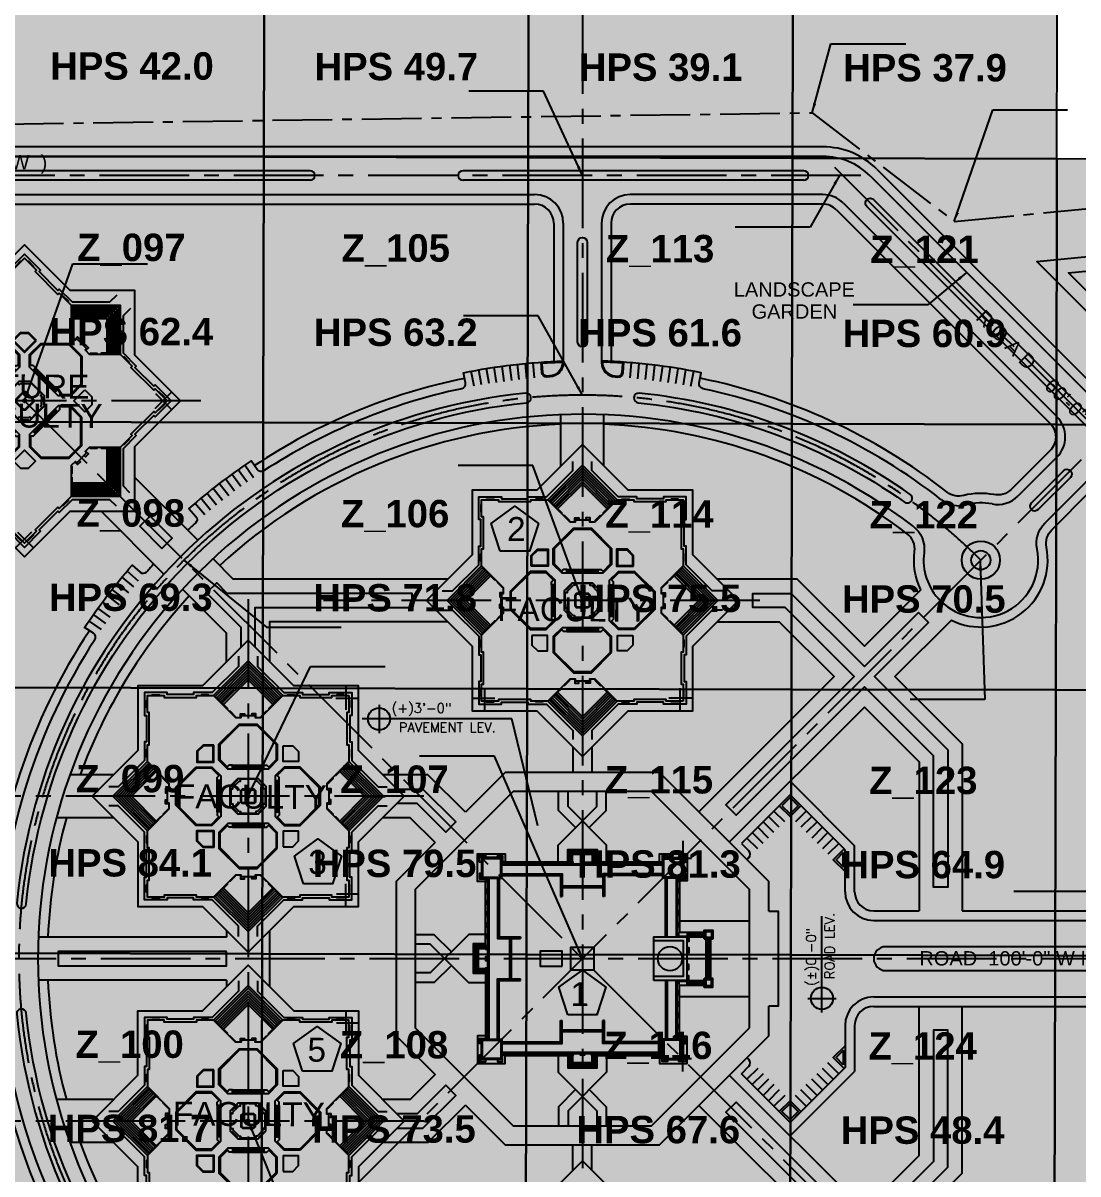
# Model space of a CAD drawing. Header units: inches. Extents: x -2144 to 56079, y -95222 to 39443.
# Drawn here: x 29322 to 42576, y 10994 to 25456 of the extents above; entities that cross this region are included whole.
import ezdxf
from ezdxf.enums import TextEntityAlignment as Align

# ---------------------------------------------------------------- set-up
doc = ezdxf.new("R2010")
doc.units = ezdxf.units.IN
doc.header["$LTSCALE"] = 250
doc.header["$MEASUREMENT"] = 0
doc.header["$PDMODE"] = 3
doc.linetypes.add('CENTER2', pattern=[1.125, 0.75, -0.125, 0.125, -0.125])
doc.layers.get('0').update_dxf_attribs({"color": 8, "linetype": 'CONTINUOUS', "true_color": 0x555555})
doc.layers.get('DEFPOINTS').update_dxf_attribs({"color": 8, "linetype": 'CONTINUOUS', "true_color": 0x555555})
for name, color, linetype, true_color in [('BOUNDARY', 8, 'CENTER2', 0x555555), ('BUILDING', 8, 'CONTINUOUS', 0x555555), ('GRID', 8, 'CENTER2', 0x555555), ('I D NUMBER', 8, 'CONTINUOUS', 0x555555), ('LEADER', 8, 'CONTINUOUS', 0x555555), ('LEVEL', 8, 'CONTINUOUS', 0x555555), ('PARKING', 8, 'CONTINUOUS', 0x555555), ('PATH', 8, 'CONTINUOUS', 0x555555), ('PLINTH', 8, 'CONTINUOUS', 0x555555), ('ROAD', 8, 'CONTINUOUS', 0x555555), ('STEP', 8, 'CONTINUOUS', 0x555555)]:
    doc.layers.add(name, color=color, linetype=linetype, true_color=true_color)
for name, color, linetype in [('CP08_HPS_HIGH', 30, 'Continuous'), ('CP08_HPS_MODERATE', 2, 'Continuous'), ('CP08_HPS_VERY_HIGH', 1, 'Continuous'), ('CP08_ZONE_LABELS', 7, 'Continuous')]:
    doc.layers.add(name, color=color, linetype=linetype)
doc.styles.add('ARIAL', font='arial.ttf')
doc.styles.add('ARIAL-B', font='arialbd.ttf')
doc.styles.add('ROMANS', font='romans.shx')
doc.dimstyles.new('SCALE-1800', dxfattribs={"dimtxt": 180, "dimasz": 72, "dimexe": 144, "dimexo": 36, "dimgap": 36, "dimtad": 1, "dimdec": 3, "dimlunit": 4, "dimtxsty": 'ROMANS', "dimblk1": 'DOT', "dimblk2": 'DOT', "dimsah": 1, "dimcen": 6, "dimdle": 36, "dimclrd": 256, "dimclre": 256, "dimclrt": 3, "dimazin": 3, "dimtfac": 0.56, "dimtdec": 3, "dimtmove": 2, "dimatfit": 3, "dimfxl": 36, "dimtzin": 13, "dimlwd": -1, "dimlwe": -1})

# ---------------------------------------------------------------- blocks, each defined once
blk = doc.blocks.new('SIGNATURE BUILDING')
at = {"layer": 'BUILDING', "color": 3}
for p, q in [((1011, 2292), (-1011, 2292)), ((1011, 2278), (-1011, 2278)), ((-1191, 2112), (-1191, 90)), ((-1177, 2112), (-1177, 90)), ((1177, 2112), (1177, 90)), ((1191, 2112), (1191, 90)), ((-1011, -76), (-273, -76)), ((-1011, -90), (-273, -90)), ((1011, -76), (273, -76)), ((1011, -90), (273, -90))]:
    blk.add_line(p, q, dxfattribs=at)
at = {"layer": 'BUILDING', "color": 2}
for p, q in [((250, 2017), (-255, 2017)), ((255, 2017), (-255, 2017)), ((255, 1996), (-255, 1996)), ((-276, 1880), (-255, 1880)), ((276, 1880), (255, 1880)), ((-779, 1377), (-779, 1356)), ((779, 1377), (779, 1356)), ((-779, 825), (-779, 846)), ((779, 825), (779, 846))]:
    blk.add_line(p, q, dxfattribs=at)
at = {"layer": 'BUILDING', "color": 9}
for points in [[(-1212, 2370), (-1212, 2394), (-1293, 2394), (-1293, 2313), (-1269, 2313)], [(-1068, 2370), (-1068, 2394), (-1002, 2394), (-1002, 2292)], [(1068, 2370), (1068, 2394), (1002, 2394), (1002, 2292)], [(1212, 2370), (1212, 2394), (1293, 2394), (1293, 2313), (1269, 2313)], [(-1002, 2313), (-961, 2313), (-961, 2292)], [(-871, 2292), (-871, 2313), (-820, 2313), (-820, 2292)], [(-730, 2292), (-730, 2313), (-679, 2313), (-679, 2292)], [(-589, 2292), (-589, 2313), (-538, 2313), (-538, 2292)], [(-448, 2292), (-448, 2313), (-397, 2313), (-397, 2292)], [(-307, 2292), (-307, 2313), (-256, 2313), (-256, 2292)], [(-166, 2292), (-166, 2313), (-115, 2313), (-115, 2292)], [(-26, 2292), (-26, 2313), (25, 2313), (25, 2292)], [(115, 2292), (115, 2313), (166, 2313), (166, 2292)], [(256, 2292), (256, 2313), (307, 2313), (307, 2292)], [(397, 2292), (397, 2313), (448, 2313), (448, 2292)], [(538, 2292), (538, 2313), (589, 2313), (589, 2292)], [(679, 2292), (679, 2313), (730, 2313), (730, 2292)], [(820, 2292), (820, 2313), (871, 2313), (871, 2292)], [(961, 2292), (961, 2313), (1002, 2313)], [(-1269, 2169), (-1293, 2169), (-1293, 2103), (-1191, 2103)], [(-1191, 2062), (-1212, 2062), (-1212, 2103)], [(1269, 2169), (1293, 2169), (1293, 2103), (1191, 2103)], [(1191, 2062), (1212, 2062), (1212, 2103)], [(-1191, 1921), (-1212, 1921), (-1212, 1972), (-1191, 1972)], [(1191, 1921), (1212, 1921), (1212, 1972), (1191, 1972)], [(-1191, 1780), (-1212, 1780), (-1212, 1831), (-1191, 1831)], [(1191, 1780), (1212, 1780), (1212, 1831), (1191, 1831)], [(-1191, 1639), (-1212, 1639), (-1212, 1690), (-1191, 1690)], [(1191, 1639), (1212, 1639), (1212, 1690), (1191, 1690)], [(-1191, 1498), (-1212, 1498), (-1212, 1549), (-1191, 1549)], [(1191, 1498), (1212, 1498), (1212, 1549), (1191, 1549)], [(-1191, 1357), (-1212, 1357), (-1212, 1408), (-1191, 1408)], [(1191, 1357), (1212, 1357), (1212, 1408), (1191, 1408)], [(-1191, 1216), (-1212, 1216), (-1212, 1267), (-1191, 1267)], [(1191, 1216), (1212, 1216), (1212, 1267), (1191, 1267)], [(-1191, 1075), (-1212, 1075), (-1212, 1126), (-1191, 1126)], [(1191, 1075), (1212, 1075), (1212, 1126), (1191, 1126)], [(-1191, 935), (-1212, 935), (-1212, 986), (-1191, 986)], [(1191, 935), (1212, 935), (1212, 986), (1191, 986)], [(-1191, 794), (-1212, 794), (-1212, 845), (-1191, 845)], [(1191, 794), (1212, 794), (1212, 845), (1191, 845)], [(-1191, 653), (-1212, 653), (-1212, 704), (-1191, 704)], [(1191, 653), (1212, 653), (1212, 704), (1191, 704)], [(-1191, 512), (-1212, 512), (-1212, 563), (-1191, 563)], [(1191, 512), (1212, 512), (1212, 563), (1191, 563)], [(-1191, 371), (-1212, 371), (-1212, 422), (-1191, 422)], [(1191, 371), (1212, 371), (1212, 422), (1191, 422)], [(-1191, 230), (-1212, 230), (-1212, 281), (-1191, 281)], [(1191, 230), (1212, 230), (1212, 281), (1191, 281)], [(-1269, 33), (-1293, 33), (-1293, 99), (-1191, 99)], [(-1212, 99), (-1212, 140), (-1191, 140)], [(1212, 99), (1212, 140), (1191, 140)], [(1269, 33), (1293, 33), (1293, 99), (1191, 99)], [(-1212, -168), (-1212, -192), (-1293, -192), (-1293, -111), (-1269, -111)], [(-1068, -168), (-1068, -192), (-1002, -192), (-1002, -90)], [(-1002, -111), (-969, -111), (-969, -90)], [(-828, -90), (-828, -111), (-879, -111), (-879, -90)], [(-687, -90), (-687, -111), (-738, -111), (-738, -90)], [(-546, -90), (-546, -111), (-597, -111), (-597, -90)], [(-405, -90), (-405, -111), (-456, -111), (-456, -90)], [(-273, -111), (-315, -111), (-315, -90)], [(-282, -111), (-282, -236), (-216, -236), (-216, -212)], [(282, -111), (282, -236), (216, -236), (216, -212)], [(273, -111), (315, -111), (315, -90)], [(405, -90), (405, -111), (456, -111), (456, -90)], [(546, -90), (546, -111), (597, -111), (597, -90)], [(687, -90), (687, -111), (738, -111), (738, -90)], [(828, -90), (828, -111), (879, -111), (879, -90)], [(1002, -111), (969, -111), (969, -90)], [(1068, -168), (1068, -192), (1002, -192), (1002, -90)], [(1212, -168), (1212, -192), (1293, -192), (1293, -111), (1269, -111)], [(-138, -212), (-138, -236), (-73, -236), (-73, -212)], [(138, -212), (138, -236), (73, -236), (73, -212)]]:
    blk.add_lwpolyline(points, dxfattribs=at)
at = {"layer": 'BUILDING', "color": 6}
for points in [[(-1011, 2112), (-1269, 2112), (-1269, 2370), (-1011, 2370), (-1011, 2112)], [(1011, 2112), (1269, 2112), (1269, 2370), (1011, 2370), (1011, 2112)], [(-1011, 90), (-1269, 90), (-1269, -168), (-1011, -168), (-1011, 90)], [(1011, 90), (1269, 90), (1269, -168), (1011, -168), (1011, 90)]]:
    blk.add_lwpolyline(points, dxfattribs=at)
for points in [[(-1024, 2125), (-1255, 2125), (-1255, 2356), (-1024, 2356)], [(1024, 2125), (1255, 2125), (1255, 2356), (1024, 2356)], [(-93, 1356), (93, 1356), (93, 1632), (-93, 1632)], [(-1024, 77), (-1255, 77), (-1255, -154), (-1024, -154)], [(1024, 77), (1255, 77), (1255, -154), (1024, -154)]]:
    blk.add_lwpolyline(points, close=True, dxfattribs=at)
at = {"layer": 'BUILDING', "color": 2}
for points in [[(-1066, 2112), (-1066, 1356), (-779, 1356)], [(-1045, 2112), (-1045, 1377), (-779, 1377)], [(-1011, 2167), (-255, 2167), (-255, 1880)], [(-1011, 2146), (-276, 2146), (-276, 1880)], [(1011, 2167), (255, 2167), (255, 1880)], [(1011, 2146), (276, 2146), (276, 1880)], [(1066, 2112), (1066, 1356), (779, 1356)], [(1045, 2112), (1045, 1377), (779, 1377)], [(-916, 1356), (-916, 846)], [(-895, 1356), (-895, 846)], [(895, 1356), (895, 846)], [(916, 1356), (916, 846)], [(-1066, 90), (-1066, 846), (-779, 846)], [(-1045, 90), (-1045, 825), (-779, 825)], [(1066, 90), (1066, 846), (779, 846)], [(1045, 90), (1045, 825), (779, 825)], [(-273, 56), (-1011, 56)], [(-273, 35), (-1011, 35)], [(273, 56), (1011, 56)], [(273, 35), (1011, 35)]]:
    blk.add_lwpolyline(points, dxfattribs=at)
at = {"layer": 'BUILDING', "color": 7}
blk.add_lwpolyline([(144, 957), (-144, 957), (-144, 1245), (144, 1245)], close=True, dxfattribs=at)
at = {"layer": 'BUILDING', "color": 2}
for points in [[(-273, 203), (273, 203), (273, -212), (-273, -212)], [(-226, 203), (226, 203), (226, -165), (-226, -165)]]:
    blk.add_lwpolyline(points, close=True, dxfattribs=at)
at = {"layer": 'BUILDING', "color": 6}
blk.add_circle((0, 0), 153, dxfattribs=at)
at = {"layer": 'DEFPOINTS'}
for p, q in [((1260, -268), (1260, 13)), ((-1260, -268), (-1260, -8)), ((-1419, -159), (-1095, -159)), ((1479, -159), (1100, -159))]:
    blk.add_line(p, q, dxfattribs=at)
for p in [(-1260, -159), (1260, -159)]:
    blk.add_point(p, dxfattribs=at)
at = {"layer": 'PLINTH'}
for p, q in [((-333, -214), (-333, -430)), ((333, -214), (333, -430))]:
    blk.add_line(p, q, dxfattribs=at)
for points in [[(-124, 2318), (-970, 2318), (-970, 2418), (-1317, 2418), (-1317, 2071), (-1217, 2071), (-1217, 1225)], [(125, 2318), (971, 2318), (971, 2418), (1317, 2418), (1317, 2071), (1217, 2071), (1217, 1225)], [(-1217, 977), (-1217, 131), (-1317, 131), (-1317, -216), (-978, -216), (-978, -117), (-333, -117), (-333, -214), (-273, -214)], [(1217, 977), (1217, 131), (1317, 131), (1317, -216), (978, -216), (978, -117), (333, -117), (333, -214), (273, -214)]]:
    blk.add_lwpolyline(points, dxfattribs=at)
at = {"layer": 'STEP'}
for p, q in [((-124, 2412), (125, 2412)), ((125, 2318), (125, 2412)), ((-1311, 977), (-1311, 1225)), ((-1217, 1225), (-1311, 1225)), ((1311, 977), (1311, 1225)), ((-321, -214), (-321, -430)), ((-309, -214), (-309, -430)), ((-297, -214), (-297, -430)), ((-285, -214), (-285, -430)), ((-273, -214), (-273, -430)), ((273, -214), (273, -430)), ((285, -214), (285, -430)), ((297, -214), (297, -430)), ((309, -214), (309, -430)), ((321, -214), (321, -430)), ((-357, -430), (-249, -430)), ((-357, -430), (-357, -538)), ((-249, -430), (-249, -538)), ((357, -430), (249, -430)), ((249, -430), (249, -538)), ((357, -430), (357, -538)), ((-357, -538), (-249, -538)), ((-249, -454), (249, -454)), ((-249, -466), (249, -466)), ((-249, -478), (249, -478)), ((-249, -490), (249, -490)), ((-249, -502), (249, -502)), ((-249, -514), (249, -514)), ((357, -538), (249, -538))]:
    blk.add_line(p, q, dxfattribs=at)
for points in [[(185, 2318), (185, 2472), (-184, 2472), (-184, 2318)], [(173, 2318), (173, 2460), (-172, 2460), (-172, 2318)], [(161, 2318), (161, 2448), (-160, 2448), (-160, 2318)], [(149, 2318), (149, 2436), (-148, 2436), (-148, 2318)], [(137, 2318), (137, 2424), (-136, 2424), (-136, 2318)], [(125, 2318), (125, 2412), (-124, 2412), (-124, 2318)], [(-1217, 1285), (-1371, 1285), (-1371, 917), (-1217, 917)], [(-1217, 1273), (-1359, 1273), (-1359, 929), (-1217, 929)], [(-1217, 1261), (-1347, 1261), (-1347, 941), (-1217, 941)], [(-1217, 1249), (-1335, 1249), (-1335, 953), (-1217, 953)], [(-1217, 1237), (-1323, 1237), (-1323, 965), (-1217, 965)], [(-1217, 1225), (-1311, 1225), (-1311, 977), (-1217, 977)], [(1217, 1285), (1371, 1285), (1371, 917), (1217, 917)], [(1217, 1273), (1359, 1273), (1359, 929), (1217, 929)], [(1217, 1261), (1347, 1261), (1347, 941), (1217, 941)], [(1217, 1249), (1335, 1249), (1335, 953), (1217, 953)], [(1217, 1237), (1323, 1237), (1323, 965), (1217, 965)], [(1217, 1225), (1311, 1225), (1311, 977), (1217, 977)]]:
    blk.add_lwpolyline(points, dxfattribs=at)
for points in [[(-249, -430), (-357, -430), (-357, -538), (-249, -538)], [(249, -430), (357, -430), (357, -538), (249, -538)], [(-267, -448), (-339, -448), (-339, -520), (-267, -520)], [(267, -448), (339, -448), (339, -520), (267, -520)]]:
    blk.add_lwpolyline(points, close=True, dxfattribs=at)
blk = doc.blocks.new('FACILITY BUILDING')
at = {"layer": 'BUILDING', "color": 7}
for points in [[(-1266, 1204), (-1275, 1204), (-1275, 1114), (-1266, 1114)], [(-1204, 1266), (-1204, 1275), (-1114, 1275), (-1114, 1266)], [(-496, 1266), (-496, 1275), (-586, 1275), (-586, 1266)], [(-348, 1179), (-342, 1186), (-406, 1249), (-412, 1243)], [(-266, 1097), (-260, 1102), (-324, 1166), (-329, 1160)], [(266, 1097), (260, 1102), (324, 1166), (329, 1160)], [(348, 1179), (342, 1186), (406, 1249), (412, 1243)], [(496, 1266), (496, 1275), (586, 1275), (586, 1266)], [(1204, 1266), (1204, 1275), (1114, 1275), (1114, 1266)], [(1266, 1204), (1275, 1204), (1275, 1114), (1266, 1114)], [(-167, 998), (-162, 1004), (-225, 1068), (-231, 1062)], [(-96, 990), (-96, 1038), (-45, 1038), (-45, 1014)], [(96, 990), (96, 1038), (45, 1038), (45, 1014)], [(167, 998), (162, 1004), (225, 1068), (231, 1062)], [(-1266, 496), (-1275, 496), (-1275, 586), (-1266, 586)], [(1266, 496), (1275, 496), (1275, 586), (1266, 586)], [(-1243, 412), (-1249, 406), (-1186, 342), (-1179, 348)], [(-1160, 329), (-1167, 323), (-1103, 259), (-1097, 266)], [(1157, 326), (1164, 320), (1100, 256), (1094, 263)], [(1251, 420), (1258, 414), (1194, 350), (1188, 357)], [(-1062, 231), (-1068, 225), (-1004, 162), (-998, 167)], [(-207, 144), (-201, 137), (-137, 201), (-143, 207)], [(-103, 224), (-103, 215), (-14, 215), (-14, 224)], [(13, 224), (13, 215), (103, 215), (103, 224)], [(207, 144), (201, 137), (137, 201), (143, 207)], [(1062, 231), (1068, 225), (1004, 162), (998, 167)], [(-990, 96), (-1038, 96), (-1038, 45), (-1014, 45)], [(-224, 104), (-215, 104), (-215, 13), (-224, 13)], [(224, 104), (215, 104), (215, 13), (224, 13)], [(990, 96), (1038, 96), (1038, 45), (1014, 45)], [(-990, -96), (-1038, -96), (-1038, -45), (-1014, -45)], [(-224, -14), (-215, -14), (-215, -104), (-224, -104)], [(-207, -144), (-201, -137), (-137, -201), (-143, -207)], [(207, -144), (201, -137), (137, -201), (143, -207)], [(224, -14), (215, -14), (215, -104), (224, -104)], [(990, -96), (1038, -96), (1038, -45), (1014, -45)], [(-1160, -329), (-1167, -323), (-1103, -259), (-1097, -266)], [(-1062, -231), (-1068, -225), (-1004, -162), (-998, -167)], [(-103, -224), (-103, -215), (-14, -215), (-14, -224)], [(13, -224), (13, -215), (103, -215), (103, -224)], [(1062, -231), (1068, -225), (1004, -162), (998, -167)], [(1160, -329), (1167, -323), (1103, -259), (1097, -266)], [(-1249, -418), (-1255, -412), (-1186, -342), (-1179, -348)], [(1243, -412), (1249, -406), (1186, -342), (1179, -348)], [(-1266, -496), (-1275, -496), (-1275, -586), (-1266, -586)], [(1266, -496), (1275, -496), (1275, -586), (1266, -586)], [(-167, -998), (-162, -1004), (-225, -1068), (-231, -1062)], [(-96, -990), (-96, -1038), (-45, -1038), (-45, -1014)], [(96, -990), (96, -1038), (45, -1038), (45, -1014)], [(167, -998), (162, -1004), (225, -1068), (231, -1062)], [(-1266, -1204), (-1275, -1204), (-1275, -1114), (-1266, -1114)], [(-266, -1097), (-260, -1102), (-324, -1166), (-329, -1160)], [(266, -1097), (260, -1102), (324, -1166), (329, -1160)], [(1266, -1204), (1275, -1204), (1275, -1114), (1266, -1114)], [(-1204, -1266), (-1204, -1275), (-1114, -1275), (-1114, -1266)], [(-496, -1266), (-496, -1275), (-586, -1275), (-586, -1266)], [(-348, -1179), (-342, -1186), (-406, -1249), (-412, -1243)], [(348, -1179), (342, -1186), (406, -1249), (412, -1243)], [(496, -1266), (496, -1275), (586, -1275), (586, -1266)], [(1204, -1266), (1204, -1275), (1114, -1275), (1114, -1266)]]:
    blk.add_lwpolyline(points, dxfattribs=at)
at = {"layer": 'BUILDING'}
for points in [[(-1266, 1266), (-1053, 1266), (-1053, 1242), (-648, 1242), (-648, 1266), (-435, 1266), (-159, 990), (-87, 990), (-87, 1014), (87, 1014), (87, 990), (159, 990), (435, 1266), (648, 1266), (648, 1242), (1053, 1242), (1053, 1266), (1266, 1266), (1266, 1053), (1242, 1053), (1242, 648), (1266, 648), (1266, 435), (990, 159), (990, 87), (1014, 87), (1014, -87), (990, -87), (990, -159), (1266, -435), (1266, -648), (1242, -648), (1242, -1053), (1266, -1053), (1266, -1266), (1053, -1266), (1053, -1242), (648, -1242), (648, -1266), (435, -1266), (159, -990), (87, -990), (87, -1014), (-87, -1014), (-87, -990), (-159, -990), (-435, -1266), (-648, -1266), (-648, -1242), (-1053, -1242), (-1053, -1266), (-1266, -1266), (-1266, -1053), (-1242, -1053), (-1242, -648), (-1266, -648), (-1266, -435), (-990, -159), (-990, -87), (-1014, -87), (-1014, 87), (-990, 87), (-990, 159), (-1266, 435), (-1266, 648), (-1242, 648), (-1242, 1053), (-1266, 1053)], [(-366, 655), (-366, 454), (-255, 342), (255, 342), (366, 454), (366, 655), (113, 908), (-113, 908)], [(-655, 366), (-454, 366), (-342, 255), (-342, -255), (-454, -366), (-655, -366), (-908, -113), (-908, 113)], [(655, 366), (454, 366), (342, 255), (342, -255), (454, -366), (655, -366), (908, -113), (908, 113)], [(-366, -655), (-366, -454), (-255, -342), (255, -342), (366, -454), (366, -655), (113, -908), (-113, -908)]]:
    blk.add_lwpolyline(points, close=True, dxfattribs=at)
at = {"layer": 'BUILDING', "color": 3}
for points in [[(-634, 439), (-634, 561), (-561, 634), (-439, 634), (-439, 439)], [(634, 439), (634, 561), (561, 634), (439, 634), (439, 439)], [(-643, -430), (-643, -565), (-565, -643), (-430, -643), (-430, -430)], [(643, -430), (643, -565), (565, -643), (430, -643), (430, -430)], [(-634, -439), (-634, -561), (-561, -634), (-439, -634), (-439, -439)], [(634, -439), (634, -561), (561, -634), (439, -634), (439, -439)]]:
    blk.add_lwpolyline(points, close=True, dxfattribs=at)
at = {"layer": 'BUILDING', "color": 6}
blk.add_lwpolyline([(-127, 224), (127, 224), (224, 127), (224, -127), (127, -224), (-127, -224), (-224, -127), (-224, 127)], close=True, dxfattribs=at)
at = {"layer": 'BUILDING', "color": 9}
for points in [[(-73, 91), (73, 91), (92, 72), (92, -72), (73, -91), (-73, -91), (-92, -72), (-92, 72)], [(-69, 82), (69, 82), (83, 69), (83, -69), (69, -82), (-69, -82), (-83, -69), (-83, 69)], [(-14, 14), (-7, 14), (0, 21), (7, 14), (14, 14), (14, 7), (21, 0), (14, -7), (14, -14), (7, -14), (0, -21), (-7, -14), (-14, -14), (-14, -7), (-21, 0), (-14, 7)], [(-4, 4), (-2, 4), (0, 6), (2, 4), (4, 4), (4, 2), (6, 0), (4, -2), (4, -4), (2, -4), (0, -6), (-2, -4), (-4, -4), (-4, -2), (-6, 0), (-4, 2)]]:
    blk.add_lwpolyline(points, close=True, dxfattribs=at)
at = {"layer": 'DEFPOINTS'}
for p, q in [((-1228, 1381), (-1228, 1103)), ((1228, 1381), (1228, 1111)), ((-1381, 1228), (-1086, 1228)), ((1386, 1228), (1101, 1228))]:
    blk.add_line(p, q, dxfattribs=at)
for p in [(-1228, 1228), (1228, 1228), (0, 0)]:
    blk.add_point(p, dxfattribs=at)
at = {"layer": 'PLINTH'}
for points in [[(-1760, 120), (-1632, 120), (-1302, 450), (-1302, 684), (-1278, 684), (-1278, 1017), (-1302, 1017), (-1302, 1302), (-1017, 1302), (-1017, 1278), (-684, 1278), (-684, 1302), (-450, 1302), (-120, 1632), (-120, 1748)], [(1760, 120), (1632, 120), (1302, 450), (1302, 684), (1278, 684), (1278, 1017), (1302, 1017), (1302, 1302), (1017, 1302), (1017, 1278), (684, 1278), (684, 1302), (450, 1302), (120, 1632), (120, 1748)], [(260, 366), (353, 459), (353, 649), (108, 894), (-108, 894), (-353, 649), (-353, 459), (-260, 366)], [(-366, -260), (-459, -353), (-649, -353), (-894, -108), (-894, 108), (-649, 353), (-459, 353), (-366, 260)], [(366, 260), (459, 353), (649, 353), (894, 108), (894, -108), (649, -353), (459, -353), (366, -260)], [(-1760, -120), (-1632, -120), (-1302, -450), (-1302, -684), (-1278, -684), (-1278, -1017), (-1302, -1017), (-1302, -1302), (-1017, -1302), (-1017, -1278), (-684, -1278), (-684, -1302), (-450, -1302), (-120, -1632), (-120, -1748)], [(1760, -120), (1632, -120), (1302, -450), (1302, -684), (1278, -684), (1278, -1017), (1302, -1017), (1302, -1302), (1017, -1302), (1017, -1278), (684, -1278), (684, -1302), (450, -1302), (120, -1632), (120, -1748)], [(-260, -366), (-353, -459), (-353, -649), (-108, -894), (108, -894), (353, -649), (353, -459), (260, -366)]]:
    blk.add_lwpolyline(points, dxfattribs=at)
at = {"layer": 'STEP'}
for p, q in [((196, 390), (-197, 390)), ((196, 378), (-197, 378)), ((196, 366), (-197, 366)), ((196, 354), (-197, 354)), ((-390, -197), (-390, 196)), ((-378, -197), (-378, 196)), ((-366, -197), (-366, 196)), ((-354, -197), (-354, 196)), ((354, -197), (354, 196)), ((366, -197), (366, 196)), ((378, -197), (378, 196)), ((390, -197), (390, 196)), ((196, -354), (-197, -354)), ((196, -366), (-197, -366)), ((196, -378), (-197, -378)), ((196, -390), (-197, -390))]:
    blk.add_line(p, q, dxfattribs=at)
for points in [[(-435, 1266), (0, 1701), (435, 1266)], [(-418, 1249), (0, 1667), (418, 1249)], [(-395, 1238), (0, 1633), (395, 1238)], [(-378, 1221), (0, 1599), (378, 1221)], [(-361, 1204), (0, 1565), (361, 1204)], [(-344, 1187), (0, 1531), (344, 1187)], [(-333, 1164), (0, 1497), (333, 1164)], [(-311, 1153), (0, 1463), (311, 1153)], [(-1266, -435), (-1701, 0), (-1266, 435)], [(1266, -435), (1701, 0), (1266, 435)], [(-1255, -412), (-1667, 0), (-1249, 418)], [(-1238, -395), (-1633, 0), (-1238, 395)], [(-1221, -378), (-1599, 0), (-1221, 378)], [(-1204, -361), (-1565, 0), (-1204, 361)], [(-1187, -344), (-1531, 0), (-1187, 344)], [(-1164, -333), (-1497, 0), (-1164, 333)], [(-1154, -310), (-1463, 0), (-1154, 310)], [(-197, 342), (-197, 390), (-236, 390), (-269, 357)], [(196, 342), (196, 390), (236, 390), (269, 357)], [(1154, -310), (1463, 0), (1154, 310)], [(1164, -333), (1497, 0), (1164, 333)], [(1187, -344), (1531, 0), (1181, 350)], [(1204, -361), (1565, 0), (1204, 361)], [(1221, -378), (1599, 0), (1221, 378)], [(1238, -395), (1633, 0), (1238, 395)], [(1249, -418), (1667, 0), (1255, 412)], [(-342, 196), (-390, 196), (-390, 236), (-357, 269)], [(-95, 215), (-95, 191), (-113, 191), (-191, 114), (-191, 95), (-215, 95)], [(95, 215), (95, 191), (113, 191), (191, 114), (191, 95), (215, 95)], [(342, 196), (390, 196), (390, 236), (357, 269)], [(-95, -215), (-95, -191), (-113, -191), (-191, -114), (-191, -95), (-215, -95)], [(95, -215), (95, -191), (113, -191), (191, -114), (191, -95), (215, -95)], [(-342, -197), (-390, -197), (-390, -236), (-357, -269)], [(342, -197), (390, -197), (390, -236), (357, -269)], [(-197, -342), (-197, -390), (-236, -390), (-269, -357)], [(196, -342), (196, -390), (236, -390), (269, -357)], [(-311, -1153), (0, -1463), (311, -1153)], [(-435, -1266), (0, -1701), (435, -1266)], [(-418, -1249), (0, -1667), (418, -1249)], [(-395, -1238), (0, -1633), (395, -1238)], [(-378, -1221), (0, -1599), (378, -1221)], [(-361, -1204), (0, -1565), (361, -1204)], [(-344, -1187), (0, -1531), (344, -1187)], [(-333, -1164), (0, -1497), (333, -1164)]]:
    blk.add_lwpolyline(points, dxfattribs=at)
blk = doc.blocks.new('_DOT')
at = {"color": 0, "linetype": 'ByBlock'}
blk.add_line((-0.5, 0), (-1, 0), dxfattribs=at)
at = {"color": 0, "linetype": 'ByBlock', "const_width": 0.5}
blk.add_lwpolyline([(-0.25, 0, 1), (0.25, 0, 1)], format="xyb", close=True, dxfattribs=at)

msp = doc.modelspace()

# ---------------------------------------------------------------- hatches: boundary and pattern name
at = {"layer": 'CP08_HPS_HIGH', "transparency": 33554482}
h = msp.add_hatch(color=30, dxfattribs=at)
h.dxf.hatch_style = 1
h.paths.add_polyline_path([(29027, 23780), (29019, 20443), (32340, 20435), (32348, 23773), (29027, 23780)])
h = msp.add_hatch(color=30, dxfattribs=at)
h.dxf.hatch_style = 1
h.paths.add_polyline_path([(32348, 23773), (32340, 20435), (35661, 20428), (35669, 23765), (32348, 23773)])
h = msp.add_hatch(color=30, dxfattribs=at)
h.dxf.hatch_style = 1
h.paths.add_polyline_path([(35669, 23765), (35661, 20428), (38982, 20420), (38990, 23758), (35669, 23765)])
h = msp.add_hatch(color=30, dxfattribs=at)
h.dxf.hatch_style = 1
h.paths.add_polyline_path([(38990, 23758), (38982, 20420), (42304, 20413), (42311, 23750), (38990, 23758)])
h = msp.add_hatch(color=30, dxfattribs=at)
h.dxf.hatch_style = 1
h.paths.add_polyline_path([(42311, 23750), (42304, 20413), (45625, 20406), (45632, 23743), (42311, 23750)])
h = msp.add_hatch(color=30, dxfattribs=at)
h.dxf.hatch_style = 1
h.paths.add_polyline_path([(29019, 20443), (29012, 17106), (32333, 17098), (32340, 20435), (29019, 20443)])
h = msp.add_hatch(color=30, dxfattribs=at)
h.dxf.hatch_style = 1
h.paths.add_polyline_path([(32340, 20435), (32333, 17098), (35654, 17091), (35661, 20428), (32340, 20435)])
h = msp.add_hatch(color=30, dxfattribs=at)
h.dxf.hatch_style = 1
h.paths.add_polyline_path([(38982, 20420), (38975, 17083), (42296, 17076), (42304, 20413), (38982, 20420)])
h = msp.add_hatch(color=30, dxfattribs=at)
h.dxf.hatch_style = 1
h.paths.add_polyline_path([(42304, 20413), (42296, 17076), (45617, 17068), (45625, 20406), (42304, 20413)])
h = msp.add_hatch(color=30, dxfattribs=at)
h.dxf.hatch_style = 1
h.paths.add_polyline_path([(38975, 17083), (38968, 13746), (42289, 13739), (42296, 17076), (38975, 17083)])
h = msp.add_hatch(color=30, dxfattribs=at)
h.dxf.hatch_style = 1
h.paths.add_polyline_path([(42296, 17076), (42289, 13739), (45610, 13731), (45617, 17068), (42296, 17076)])
h = msp.add_hatch(color=30, dxfattribs=at)
h.dxf.hatch_style = 1
h.paths.add_polyline_path([(32325, 13761), (32318, 10424), (35639, 10416), (35646, 13753), (32325, 13761)])
h = msp.add_hatch(color=30, dxfattribs=at)
h.dxf.hatch_style = 1
h.paths.add_polyline_path([(35646, 13753), (35639, 10416), (38960, 10409), (38968, 13746), (35646, 13753)])
at = {"layer": 'CP08_HPS_MODERATE', "transparency": 33554482}
h = msp.add_hatch(color=2, dxfattribs=at)
h.dxf.hatch_style = 1
h.paths.add_polyline_path([(29034, 27117), (29027, 23780), (32348, 23773), (32355, 27110), (29034, 27117)])
h = msp.add_hatch(color=2, dxfattribs=at)
h.dxf.hatch_style = 1
h.paths.add_polyline_path([(32355, 27110), (32348, 23773), (35669, 23765), (35676, 27102), (32355, 27110)])
h = msp.add_hatch(color=2, dxfattribs=at)
h.dxf.hatch_style = 1
h.paths.add_polyline_path([(35676, 27102), (35669, 23765), (38990, 23758), (38997, 27095), (35676, 27102)])
h = msp.add_hatch(color=2, dxfattribs=at)
h.dxf.hatch_style = 1
h.paths.add_polyline_path([(38997, 27095), (38990, 23758), (42311, 23750), (42318, 27088), (38997, 27095)])
h = msp.add_hatch(color=2, dxfattribs=at)
h.dxf.hatch_style = 1
h.paths.add_polyline_path([(38968, 13746), (38960, 10409), (42281, 10401), (42289, 13739), (38968, 13746)])
h = msp.add_hatch(color=2, dxfattribs=at)
h.dxf.hatch_style = 1
h.paths.add_polyline_path([(42289, 13739), (42281, 10401), (45602, 10394), (45610, 13731), (42289, 13739)])
at = {"layer": 'CP08_HPS_VERY_HIGH', "transparency": 33554482}
h = msp.add_hatch(color=1, dxfattribs=at)
h.dxf.hatch_style = 1
h.paths.add_polyline_path([(35661, 20428), (35654, 17091), (38975, 17083), (38982, 20420), (35661, 20428)])
h = msp.add_hatch(color=1, dxfattribs=at)
h.dxf.hatch_style = 1
h.paths.add_polyline_path([(29012, 17106), (29004, 13768), (32325, 13761), (32333, 17098), (29012, 17106)])
h = msp.add_hatch(color=1, dxfattribs=at)
h.dxf.hatch_style = 1
h.paths.add_polyline_path([(32333, 17098), (32325, 13761), (35646, 13753), (35654, 17091), (32333, 17098)])
h = msp.add_hatch(color=1, dxfattribs=at)
h.dxf.hatch_style = 1
h.paths.add_polyline_path([(35654, 17091), (35646, 13753), (38968, 13746), (38975, 17083), (35654, 17091)])
h = msp.add_hatch(color=1, dxfattribs=at)
h.dxf.hatch_style = 1
h.paths.add_polyline_path([(29004, 13768), (28997, 10431), (32318, 10424), (32325, 13761), (29004, 13768)])
at = {"layer": 'LEVEL', "true_color": 0x555555}
h = msp.add_hatch(color=256, dxfattribs=at)
h.paths.add_polyline_path([(33934, 16712, 0.414214), (33795, 16851), (33795, 16712)])
h.paths.add_polyline_path([(33795, 16712), (33656, 16712, 0.414214), (33795, 16573)])
h = msp.add_hatch(color=256, dxfattribs=at)
h.paths.add_polyline_path([(39359, 13339, 0.414214), (39220, 13200), (39359, 13200)])
h.paths.add_polyline_path([(39359, 13200), (39359, 13061, 0.414214), (39498, 13200)])

# ---------------------------------------------------------------- linework, layer by layer
at = {"true_color": 0x555555}
msp.add_arc((36350, 13700), 7440, 182.7735, 213.634, dxfattribs=at)
at = {"layer": 'BOUNDARY', "ltscale": 4, "true_color": 0x555555}
for p, q in [((22331, 24093), (39236, 24328)), ((39236, 24328), (41022, 22960)), ((41022, 22960), (47077, 23550))]:
    msp.add_line(p, q, dxfattribs=at)
at = {"layer": 'CP08_HPS_HIGH', "color": 30}
for points in [[(29027, 23780), (29019, 20443), (32340, 20435), (32348, 23773), (29027, 23780)], [(32348, 23773), (32340, 20435), (35661, 20428), (35669, 23765), (32348, 23773)], [(35669, 23765), (35661, 20428), (38982, 20420), (38990, 23758), (35669, 23765)], [(38990, 23758), (38982, 20420), (42304, 20413), (42311, 23750), (38990, 23758)], [(42311, 23750), (42304, 20413), (45625, 20406), (45632, 23743), (42311, 23750)], [(29019, 20443), (29012, 17106), (32333, 17098), (32340, 20435), (29019, 20443)], [(32340, 20435), (32333, 17098), (35654, 17091), (35661, 20428), (32340, 20435)], [(38982, 20420), (38975, 17083), (42296, 17076), (42304, 20413), (38982, 20420)], [(42304, 20413), (42296, 17076), (45617, 17068), (45625, 20406), (42304, 20413)], [(38975, 17083), (38968, 13746), (42289, 13739), (42296, 17076), (38975, 17083)], [(42296, 17076), (42289, 13739), (45610, 13731), (45617, 17068), (42296, 17076)], [(32325, 13761), (32318, 10424), (35639, 10416), (35646, 13753), (32325, 13761)], [(35646, 13753), (35639, 10416), (38960, 10409), (38968, 13746), (35646, 13753)]]:
    msp.add_lwpolyline(points, close=True, dxfattribs=at)
at = {"layer": 'CP08_HPS_MODERATE', "color": 2}
for points in [[(29034, 27117), (29027, 23780), (32348, 23773), (32355, 27110), (29034, 27117)], [(32355, 27110), (32348, 23773), (35669, 23765), (35676, 27102), (32355, 27110)], [(35676, 27102), (35669, 23765), (38990, 23758), (38997, 27095), (35676, 27102)], [(38997, 27095), (38990, 23758), (42311, 23750), (42318, 27088), (38997, 27095)], [(38968, 13746), (38960, 10409), (42281, 10401), (42289, 13739), (38968, 13746)], [(42289, 13739), (42281, 10401), (45602, 10394), (45610, 13731), (42289, 13739)]]:
    msp.add_lwpolyline(points, close=True, dxfattribs=at)
at = {"layer": 'CP08_HPS_VERY_HIGH', "color": 1}
for points in [[(35661, 20428), (35654, 17091), (38975, 17083), (38982, 20420), (35661, 20428)], [(29012, 17106), (29004, 13768), (32325, 13761), (32333, 17098), (29012, 17106)], [(32333, 17098), (32325, 13761), (35646, 13753), (35654, 17091), (32333, 17098)], [(35654, 17091), (35646, 13753), (38968, 13746), (38975, 17083), (35654, 17091)], [(29004, 13768), (28997, 10431), (32318, 10424), (32325, 13761), (29004, 13768)]]:
    msp.add_lwpolyline(points, close=True, dxfattribs=at)
at = {"layer": 'DEFPOINTS', "true_color": 0x555555}
msp.add_point((36350, 13700), dxfattribs=at)
msp.add_point((36350, 13700), dxfattribs=at)
at = {"layer": 'GRID', "ltscale": 6, "true_color": 0x555555}
for p, q in [((36350, 35816), (36350, -1350)), ((39516, 23644), (46382, 16778)), ((39846, 23540), (-1761, 23540)), ((43253, 6797), (27700, 22350)), ((31557, 20709), (27155, 20709)), ((27505, 4856), (42905, 20255)), ((32150, 18217), (32150, 9076)), ((38577, 18200), (33099, 18200)), ((34359, 15740), (29096, 15740)), ((-1762, 13700), (56079, 13700)), ((34359, 11660), (29096, 11660))]:
    msp.add_line(p, q, dxfattribs=at)
msp.add_arc((36350, 13700), 7080, 45, 315, dxfattribs=at)
at = {"layer": 'LEADER', "true_color": 0x555555}
for points in [[(35318, 18821), (35205, 19169), (35501, 19384), (35797, 19169), (35684, 18821)], [(32845, 14641), (32732, 14989), (33028, 15204), (33324, 14989), (33211, 14641)], [(36167, 12993), (36054, 13341), (36350, 13556), (36646, 13341), (36533, 12993)], [(32835, 12287), (32722, 12634), (33018, 12849), (33314, 12634), (33201, 12287)]]:
    msp.add_lwpolyline(points, close=True, dxfattribs=at)
at = {"layer": 'LEVEL', "true_color": 0x555555}
for p, q in [((33795, 16891), (33795, 16534)), ((39359, 13022), (39359, 14235)), ((39181, 13200), (39538, 13200))]:
    msp.add_line(p, q, dxfattribs=at)
for centre in [(33795, 16712), (39359, 13200)]:
    msp.add_circle(centre, 139, dxfattribs=at)
at = {"layer": 'PARKING', "true_color": 0x555555}
for p, q in [((35177, 20926), (35146, 21115)), ((35272, 20940), (35243, 21130)), ((35367, 20953), (35341, 21144)), ((35462, 20965), (35439, 21157)), ((35557, 20977), (35536, 21168)), ((35653, 20987), (35634, 21178)), ((35748, 20996), (35733, 21187)), ((36951, 20996), (36967, 21187)), ((37047, 20987), (37065, 21178)), ((37142, 20977), (37163, 21168)), ((37238, 20965), (37261, 21157)), ((37333, 20953), (37359, 21144)), ((37428, 20940), (37456, 21130)), ((37523, 20926), (37554, 21115)), ((34988, 20892), (34952, 21081)), ((35082, 20910), (35049, 21099)), ((37618, 20910), (37651, 21099)), ((37712, 20892), (37748, 21081)), ((32137, 19686), (32026, 19843)), ((32216, 19741), (32107, 19900)), ((31906, 19515), (31788, 19669)), ((31981, 19574), (31867, 19728)), ((32059, 19631), (31946, 19786)), ((31754, 19398), (31633, 19547)), ((31830, 19456), (31710, 19608)), ((31606, 19275), (31481, 19421)), ((31679, 19337), (31557, 19485)), ((30775, 18444), (30629, 18569)), ((30653, 18296), (30503, 18417)), ((30713, 18371), (30566, 18493)), ((30535, 18145), (30382, 18262)), ((30594, 18220), (30442, 18340)), ((30419, 17991), (30264, 18104)), ((30476, 18069), (30322, 18183)), ((30309, 17834), (30151, 17943)), ((30364, 17913), (30207, 18024)), ((38823, 15351), (38688, 15486)), ((38891, 15419), (38755, 15554)), ((39163, 15554), (39027, 15419)), ((39231, 15486), (39095, 15351)), ((38688, 15215), (38552, 15351)), ((38755, 15283), (38620, 15419)), ((39298, 15419), (39163, 15283)), ((39366, 15351), (39231, 15215)), ((38552, 15079), (38416, 15215)), ((38620, 15147), (38484, 15283)), ((39434, 15283), (39298, 15147)), ((39502, 15215), (39366, 15079)), ((39570, 15147), (39434, 15011)), ((38552, 12321), (38416, 12186)), ((39502, 12186), (39366, 12321)), ((39570, 12254), (39434, 12389)), ((38620, 12254), (38484, 12118)), ((38688, 12186), (38552, 12050)), ((39366, 12050), (39231, 12186)), ((39434, 12118), (39298, 12254)), ((38755, 12118), (38620, 11982)), ((38823, 12050), (38688, 11914)), ((39231, 11914), (39095, 12050)), ((39298, 11982), (39163, 12118)), ((38891, 11982), (38755, 11846)), ((39163, 11846), (39027, 11982))]:
    msp.add_line(p, q, dxfattribs=at)
msp.add_circle((32059, 19631), 0, dxfattribs=at)
at = {"layer": 'PATH', "true_color": 0x555555}
for p, q in [((39371, 23900), (22336, 23900)), ((40050, 23619), (43698, 19971)), ((28734, 23180), (35750, 23180)), ((39375, 23180), (36950, 23180)), ((39541, 23110), (42226, 20425)), ((35990, 22940), (35990, 21204)), ((36710, 22940), (36710, 21204)), ((36080, 19890), (36080, 20535)), ((36620, 19890), (36620, 20535)), ((31518, 18957), (30727, 19747)), ((31093, 18532), (30303, 19323)), ((31628, 18295), (31691, 18359)), ((36230, 16360), (36230, 16040)), ((36470, 16360), (36470, 16040)), ((30460, 16010), (29912, 16010)), ((38959, 15928), (39770, 15117)), ((30460, 15470), (29743, 15470)), ((39770, 14540), (39770, 15117)), ((37568, 14177), (38450, 14177)), ((40010, 14300), (40580, 14300)), ((41120, 14300), (44589, 14300)), ((31880, 14050), (31880, 13970)), ((32420, 14050), (32420, 13350)), ((31880, 13970), (29515, 13970)), ((31880, 13430), (29515, 13430)), ((31880, 13430), (31880, 13350)), ((37568, 13223), (38450, 13223)), ((40010, 13100), (44589, 13100)), ((39770, 12860), (39770, 12284)), ((38959, 11473), (39770, 12284)), ((30460, 11930), (29743, 11930)), ((30460, 11390), (29912, 11390)), ((36230, 11040), (36230, 11360)), ((36470, 11040), (36470, 11360))]:
    msp.add_line(p, q, dxfattribs=at)
for points in [[(44122, 20395), (42059, 22458), (46487, 22890), (46567, 17950), (44504, 20013)], [(34660, 18470), (31962, 18470), (31709, 18723)], [(32240, 17610), (32240, 18110), (34210, 18110), (34210, 18290), (31887, 18290), (31755, 18422), (31628, 18295), (32060, 17863), (32060, 17610)], [(40603, 18335), (39892, 17625), (39047, 18470), (38040, 18470)], [(31880, 17430), (31880, 17788), (31327, 18341)], [(40985, 17953), (40274, 17243), (41120, 16397), (41120, 14300)], [(34660, 17930), (32420, 17930), (32420, 17430)], [(38040, 17930), (38823, 17930), (39511, 17243), (37814, 15546)], [(38195, 15164), (39892, 16861), (40580, 16174), (40580, 14300)], [(34880, 15540), (34410, 16010), (33840, 16010)], [(38690, 14297), (38690, 14670), (37319, 16040), (35381, 16040), (34880, 15540)], [(34020, 15830), (34347, 15830), (34759, 15419), (34632, 15291), (34273, 15650), (34020, 15650)], [(36045, 14918), (36045, 15127), (36530, 15611), (36530, 15800)], [(36265, 15346), (36050, 15562), (36050, 15800)], [(36654, 14918), (36654, 15127), (36170, 15611), (36170, 15800)], [(36435, 15346), (36650, 15562), (36650, 15800)], [(34498, 15158), (34186, 15470), (33840, 15470)], [(34498, 15158), (34010, 14670), (34010, 12731), (34498, 12243)], [(38690, 14297), (38810, 14297), (38810, 13103), (38690, 13103)], [(35133, 14005), (34923, 14005), (34439, 13520), (34250, 13520)], [(34704, 13785), (34489, 14000), (34250, 14000)], [(35133, 13396), (34923, 13396), (34439, 13880), (34250, 13880)], [(34704, 13615), (34489, 13400), (34250, 13400)], [(34880, 11861), (35381, 11360), (37319, 11360), (38690, 12731), (38690, 13103)], [(38195, 12237), (39892, 10540), (40580, 11227), (40580, 13100)], [(40985, 9447), (40274, 10158), (41120, 11003), (41120, 13100)], [(36045, 12483), (36045, 12274), (36530, 11789), (36530, 11600)], [(36654, 12483), (36654, 12274), (36170, 11789), (36170, 11600)], [(34498, 12243), (34186, 11930), (33840, 11930)], [(34020, 11570), (34347, 11570), (34759, 11982), (34632, 12109), (34273, 11750), (34020, 11750)], [(36265, 12054), (36050, 11839), (36050, 11600)], [(36435, 12054), (36650, 11839), (36650, 11600)], [(34880, 11861), (34410, 11390), (33840, 11390)], [(38040, 9470), (38823, 9470), (39511, 10158), (37814, 11855)]]:
    msp.add_lwpolyline(points, dxfattribs=at)
for points in [[(30727, 19323), (30727, 20135), (31301, 20709), (30727, 21283), (30727, 22095), (29915, 22095), (29341, 22669), (28767, 22095), (27955, 22095), (27955, 21283), (27381, 20709), (27955, 20135), (27955, 19323), (28767, 19323), (29341, 18749), (29915, 19323)], [(46380, 18392), (42456, 22316), (46310, 22691)], [(36350, 16240), (36924, 16814), (37736, 16814), (37736, 17626), (38310, 18200), (37736, 18774), (37736, 19586), (36924, 19586), (36350, 20160), (35776, 19586), (34964, 19586), (34964, 18774), (34390, 18200), (34964, 17626), (34964, 16814), (35776, 16814)], [(31068, 18855), (31195, 18982), (30918, 19259), (30791, 19132)], [(39892, 17370), (40571, 18049), (40699, 17922), (40020, 17243), (40940, 16323), (40940, 14600), (40760, 14600), (40760, 16248), (39892, 17116), (38280, 15503), (38153, 15631), (39765, 17243), (38898, 18110), (38490, 18110), (38490, 18290), (38972, 18290)], [(34110, 15740), (33536, 16314), (33536, 17126), (32724, 17126), (32150, 17700), (31576, 17126), (30764, 17126), (30764, 16314), (30190, 15740), (30764, 15166), (30764, 14354), (31576, 14354), (32150, 13780), (32724, 14354), (33536, 14354), (33536, 15166)], [(38450, 12830), (38450, 14570), (37220, 15800), (35480, 15800), (34250, 14570), (34250, 12830), (35480, 11600), (37220, 11600)], [(31880, 13790), (29762, 13790), (29762, 13610), (31880, 13610)], [(34110, 11660), (33536, 11086), (33536, 10274), (32724, 10274), (32150, 9700), (31576, 10274), (30764, 10274), (30764, 11086), (30190, 11660), (30764, 12234), (30764, 13046), (31576, 13046), (32150, 13620), (32724, 13046), (33536, 13046), (33536, 12234)], [(39892, 10030), (40571, 9352), (40699, 9479), (40020, 10158), (40940, 11078), (40940, 12800), (40760, 12800), (40760, 11152), (39892, 10285), (38280, 11897), (38153, 11770), (39765, 10158), (38898, 9290), (38490, 9290), (38490, 9110), (38972, 9110)], [(36350, 11160), (36924, 10586), (37736, 10586), (37736, 9774), (38310, 9200), (37736, 8626), (37736, 7814), (36924, 7814), (36350, 7240), (35776, 7814), (34964, 7814), (34964, 8626), (34390, 9200), (34964, 9774), (34964, 10586), (35776, 10586)]]:
    msp.add_lwpolyline(points, close=True, dxfattribs=at)
for points in [[(42226, 20425, -0.414214), (42226, 20085), (41737, 19596, -0.250492), (41520, 19530, 0.114218), (41141, 19519, -0.234691), (40932, 19562, 0.116333), (37830, 20992)], [(40603, 18335, -0.148492), (40523, 18817, 0.268585), (40431, 19039, 0.154342), (36620, 20415)], [(40985, 17953, 0.62185), (42180, 18870, -0.250492), (42246, 19087), (42735, 19576, -0.414214), (43074, 19576)]]:
    msp.add_lwpolyline(points, format="xyb", dxfattribs=at)
msp.add_circle((41356, 18707), 120, dxfattribs=at)
for centre, radius, start, end in [((39371, 22940), 960, 45, 90), ((35750, 22940), 240, 0, 90), ((36950, 22940), 240, 90, 180), ((39371, 22940), 240, 45, 90), ((36350, 13700), 7440, 101.4759, 123.634), ((36350, 13700), 6720, 92.3027, 132.6973), ((36350, 13700), 6720, 137.3027, 159.8945), ((36350, 13700), 7440, 146.366, 177.2265), ((36350, 13700), 6720, 164.7285, 177.6973), ((40010, 14540), 240, 180, 270), ((36350, 13700), 6720, 182.3027, 195.2715), ((40010, 12860), 240, 90, 180), ((36350, 13700), 6720, 200.1055, 222.6973)]:
    msp.add_arc(centre, radius, start, end, dxfattribs=at)
at = {"layer": 'ROAD', "true_color": 0x555555}
for p, q in [((39375, 23780), (19994, 23780)), ((32930, 23600), (23102, 23600)), ((39131, 23600), (34850, 23600)), ((32930, 23480), (23102, 23480)), ((39131, 23480), (34850, 23480)), ((39965, 23534), (46426, 17074)), ((25745, 23300), (35750, 23300)), ((39371, 23300), (36950, 23300)), ((39626, 23195), (42311, 20510)), ((36110, 22940), (36110, 21189)), ((36590, 22940), (36590, 21189)), ((42311, 20001), (41821, 19511)), ((38959, 15758), (38348, 15147)), ((39650, 15067), (38959, 15758)), ((38348, 15147), (38441, 15054)), ((39650, 14540), (39650, 15067)), ((38441, 14969), (38416, 14943)), ((40010, 14180), (44589, 14180)), ((40010, 13220), (44589, 13220)), ((39650, 12860), (39650, 12333)), ((38441, 12432), (38416, 12457)), ((38348, 12254), (38441, 12347)), ((39650, 12333), (38959, 11643)), ((38959, 11643), (38348, 12254))]:
    msp.add_line(p, q, dxfattribs=at)
for points in [[(45874, 17201), (39923, 23152, -1), (40007, 23237), (45959, 17286, -1)], [(36290, 21448), (36290, 22700, -1), (36410, 22700), (36410, 21448, -1)], [(35649, 20685, 1), (35637, 20805, 0.357352), (29244, 14398, 1), (29363, 14387, -0.357352)], [(41991, 19426), (42396, 19831, -1), (42480, 19746), (42076, 19342, -1)], [(44439, 13850), (40160, 13850, 1), (40160, 13550), (44439, 13550, 1)], [(35649, 6715, -0.357352), (29363, 13014, 1), (29244, 13002, 0.357352), (35637, 6596, 1)]]:
    msp.add_lwpolyline(points, format="xyb", close=True, dxfattribs=at)
for points in [[(34835, 20862, 0.411834), (34882, 20933), (34855, 21062, -0.042109), (36110, 21208)], [(36110, 21189, -0.397897), (35940, 21009), (35904, 21007, -0.411834), (35840, 21062), (35831, 21194)], [(35844, 21183, -0.008479), (36098, 21196, -0.008479)], [(36098, 21196, -0.410962), (35939, 21021), (35903, 21019, -0.41192), (35852, 21063), (35844, 21183)], [(37864, 20862, -0.411834), (37818, 20933), (37844, 21062, 0.042109), (36590, 21208)], [(36590, 21189, 0.397897), (36760, 21009), (36796, 21007, 0.411834), (36860, 21062), (36869, 21194)], [(36856, 21183, 0.008479), (36602, 21196, 0.008479)], [(36602, 21196, 0.410962), (36760, 21021), (36797, 21019, 0.41192), (36848, 21063), (36856, 21183)], [(40396, 19437, 1), (40469, 19532, 0.12943), (37063, 20805, 1), (37051, 20685, -0.129265), (40396, 19437, -0.129265)], [(32345, 19828, -0.411834), (32262, 19845), (32189, 19955, 0.032799), (31407, 19357), (31494, 19257, -0.411834), (31489, 19173)], [(40504, 19134, -0.268585), (40642, 18801, 0.233325), (40847, 18197, 0.741657), (42062, 18847, -0.250492), (42161, 19172), (42650, 19661, -0.414214), (43159, 19661)], [(30223, 17705, 0.411834), (30206, 17788), (30095, 17861, -0.032799), (30693, 18643), (30793, 18556, 0.411834), (30877, 18562)]]:
    msp.add_lwpolyline(points, format="xyb", dxfattribs=at)
for points in [[(38823, 15622), (38959, 15486), (39095, 15622), (38959, 15758)], [(38857, 15622), (38959, 15520), (39061, 15622), (38959, 15724)], [(39626, 15033), (39536, 14943), (39626, 14854), (39626, 15033)], [(39626, 12367), (39536, 12457), (39626, 12547), (39626, 12367)], [(38823, 11778), (38959, 11914), (39095, 11778), (38959, 11643)], [(38857, 11778), (38959, 11880), (39061, 11778), (38959, 11677)]]:
    msp.add_lwpolyline(points, close=True, dxfattribs=at)
for points in [[(39638, 15079), (39502, 14943), (39650, 14796)], [(39638, 12321), (39502, 12457), (39650, 12605)]]:
    msp.add_lwpolyline(points, dxfattribs=at)
msp.add_circle((41356, 18707), 240, dxfattribs=at)
for centre, radius, start, end in [((39371, 22940), 840, 45, 90), ((32930, 23540), 60, 270, 90), ((34850, 23540), 60, 90, 270), ((39131, 23540), 60, 270, 90), ((35750, 22940), 360, 0, 90), ((36950, 22940), 360, 90, 180), ((39371, 22940), 360, 45, 90), ((36350, 13700), 7320, 101.9417, 123.1682), ((36350, 13700), 7320, 51.9818, 78.0583), ((36350, 13700), 6840, 52.6017, 307.3983), ((42056, 20255), 360, 315, 45), ((41080, 19751), 360, 231.9818, 284.8129), ((41356, 18707), 720, 78.749, 104.8129), ((41567, 19766), 360, 258.749, 315), ((36350, 13700), 7320, 131.6141, 132.6512), ((36350, 13700), 7320, 137.3488, 138.3859), ((36350, 13700), 7320, 146.8318, 178.1211), ((38399, 15011), 60, 315, 45), ((40010, 14540), 360, 180, 270), ((36350, 13700), 7320, 181.8789, 213.1682), ((40010, 12860), 360, 90, 180), ((38399, 12389), 60, 315, 45)]:
    msp.add_arc(centre, radius, start, end, dxfattribs=at)

# ---------------------------------------------------------------- block references
at = {"layer": 'BUILDING', "true_color": 0x555555}
for name, p, rotation in [('FACILITY BUILDING', (36350, 18200), 180), ('FACILITY BUILDING', (32150, 15740), 270), ('SIGNATURE BUILDING', (37451, 13700), 90)]:
    msp.add_blockref(name, p, dxfattribs=dict(at, rotation=rotation))
at = {"layer": 'BUILDING', "true_color": 0x555555, "xscale": -1, "rotation": 270}
msp.add_blockref('FACILITY BUILDING', (32150, 11660), dxfattribs=at)
at = {"layer": 'DEFPOINTS', "true_color": 0x555555, "rotation": 224.9999999994669}
msp.add_blockref('FACILITY BUILDING', (29341, 20709), dxfattribs=at)

# ---------------------------------------------------------------- texts
at = {"layer": 'CP08_ZONE_LABELS', "color": 7, "style": 'ARIAL-B'}
for s, p in [('HPS 42.0', (30691, 24916)), ('HPS 49.7', (34012, 24909)), ('HPS 39.1', (37333, 24901)), ('HPS 37.9', (40654, 24894)), ('Z_097', (30683, 22637)), ('Z_105', (34005, 22629)), ('Z_113', (37326, 22622)), ('Z_121', (40647, 22614)), ('HPS 62.4', (30683, 21579)), ('HPS 63.2', (34005, 21571)), ('HPS 61.6', (37326, 21564)), ('HPS 60.9', (40647, 21556)), ('Z_098', (30676, 19299)), ('Z_106', (33997, 19292)), ('Z_114', (37318, 19285)), ('Z_122', (40639, 19277)), ('HPS 69.3', (30676, 18241)), ('HPS 71.8', (33997, 18234)), ('HPS 75.5', (37318, 18227)), ('HPS 70.5', (40639, 18219)), ('Z_099', (30669, 15962)), ('Z_107', (33990, 15955)), ('Z_115', (37311, 15947)), ('Z_123', (40632, 15940)), ('HPS 84.1', (30669, 14904)), ('HPS 79.5', (33990, 14897)), ('HPS 81.3', (37311, 14889)), ('HPS 64.9', (40632, 14882)), ('Z_100', (30661, 12625)), ('Z_108', (33982, 12618)), ('Z_116', (37303, 12610)), ('Z_124', (40624, 12603)), ('HPS 81.7', (30661, 11567)), ('HPS 73.5', (33982, 11560)), ('HPS 67.6', (37303, 11552)), ('HPS 48.4', (40624, 11545))]:
    msp.add_text(s, height=343.9, dxfattribs=at).set_placement(p, align=Align.MIDDLE_CENTER)
at = {"layer": 'LEADER', "true_color": 0x555555, "style": 'ARIAL'}
for s, p in [('R O A D    60\'-0"   W I D E      ( R . O . W  )', (27246, 23616)), ('ROAD  100\'-0" W I D E  (R.O.W)', (42405, 13614))]:
    msp.add_text(s, height=180, dxfattribs=at).set_placement(p, align=Align.CENTER)
at = {"layer": 'LEADER', "color": 2, "true_color": 0x555555, "style": 'ARIAL'}
for s, p in [('LANDSCAPE', (39013, 22018)), ('GARDEN', (39013, 21741))]:
    msp.add_text(s, height=180, dxfattribs=at).set_placement(p, align=Align.CENTER)
at = {"layer": 'LEADER', "true_color": 0x555555, "style": 'ARIAL'}
msp.add_text('R O A D    60\'-0"   W I D E      ( R . O . W  )', height=180, rotation=315, dxfattribs=at).set_placement((42964, 20059), align=Align.CENTER)
at = {"layer": 'LEADER', "color": 6, "true_color": 0x555555, "style": 'ARIAL'}
for s, p in [('FUTURE', (29307, 20741)), ('FACULTY', (29366, 20373)), ('FACULTY', (36233, 17938)), ('FACULTY', (32185, 15585)), ('FACULTY', (32159, 11597))]:
    msp.add_text(s, height=300, rotation=359.6647, dxfattribs=at).set_placement(p, align=Align.CENTER)
for s, p in [('2', (35402, 18949)), ('3', (32905, 14760)), ('1', (36198, 13105)), ('5', (32895, 12406))]:
    msp.add_text(s, height=300, rotation=359.6647, dxfattribs=at).set_placement(p)
at = {"layer": 'LEVEL', "color": 2, "true_color": 0x555555, "style": 'ROMANS'}
msp.add_text('(+)3\'-0"', height=120, dxfattribs=at).set_placement((33953, 16849), align=Align.MIDDLE_LEFT)
msp.add_text('PAVEMENT LEV.', height=120, dxfattribs=at).set_placement((34652, 16606), align=Align.MIDDLE)
msp.add_text('ROAD LEV.', height=120, rotation=90, dxfattribs=at).set_placement((39455, 13860), align=Align.MIDDLE)
msp.add_text('(%%P)0\'-0"', height=120, rotation=90, dxfattribs=at).set_placement((39223, 13358), align=Align.MIDDLE_LEFT)

# ---------------------------------------------------------------- leaders
at = {"layer": 'I D NUMBER', "true_color": 0x555555, "annotation_type": 0, "has_hookline": 1, "hookline_direction": 1}
for points in [[(39236, 24328), (39473, 25194), (40413, 25194)], [(41022, 22960), (41506, 24366), (42446, 24366)], [(29341, 20709), (29947, 22429), (30887, 22429)], [(31344, 18707), (32379, 17865), (33319, 17865)], [(32150, 15740), (32932, 17370), (33872, 17370)], [(32150, 11660), (32823, 9991), (33763, 9991)]]:
    msp.add_leader(points, dimstyle='SCALE-1800', override={"dimasz": 120, "dimgap": 36, "dimtad": 0}, dxfattribs=at)
at = {"layer": 'I D NUMBER', "true_color": 0x555555, "annotation_type": 0, "has_hookline": 1, "hookline_direction": 1, "horizontal_direction": (-1, 0, 0)}
for points in [[(36350, 23540), (35863, 24600), (34923, 24600)], [(39579, 23540), (39210, 22889), (38270, 22889)], [(41172, 22316), (40690, 21914), (39750, 21914)], [(36350, 20780), (35794, 21775), (34854, 21775)], [(36350, 18200), (35727, 19898), (34787, 19898)], [(41345, 18696), (41407, 16957), (40467, 16957)], [(36350, 13700), (35245, 16244), (34305, 16244)], [(43430, 13700), (42708, 14542), (41768, 14542)]]:
    msp.add_leader(points, dimstyle='SCALE-1800', override={"dimasz": 120, "dimgap": 36, "dimtad": 0}, dxfattribs=at)
at = {"layer": 'LEVEL', "true_color": 0x555555, "annotation_type": 0, "has_hookline": 1, "hookline_direction": 1, "horizontal_direction": (-1, 0, 0)}
msp.add_leader([(35789, 15368), (35464, 16712), (33582, 16712)], dimstyle='SCALE-1800', override={"dimasz": 180, "dimgap": 36, "dimtad": 0}, dxfattribs=at)

doc.saveas('drawing.dxf')
